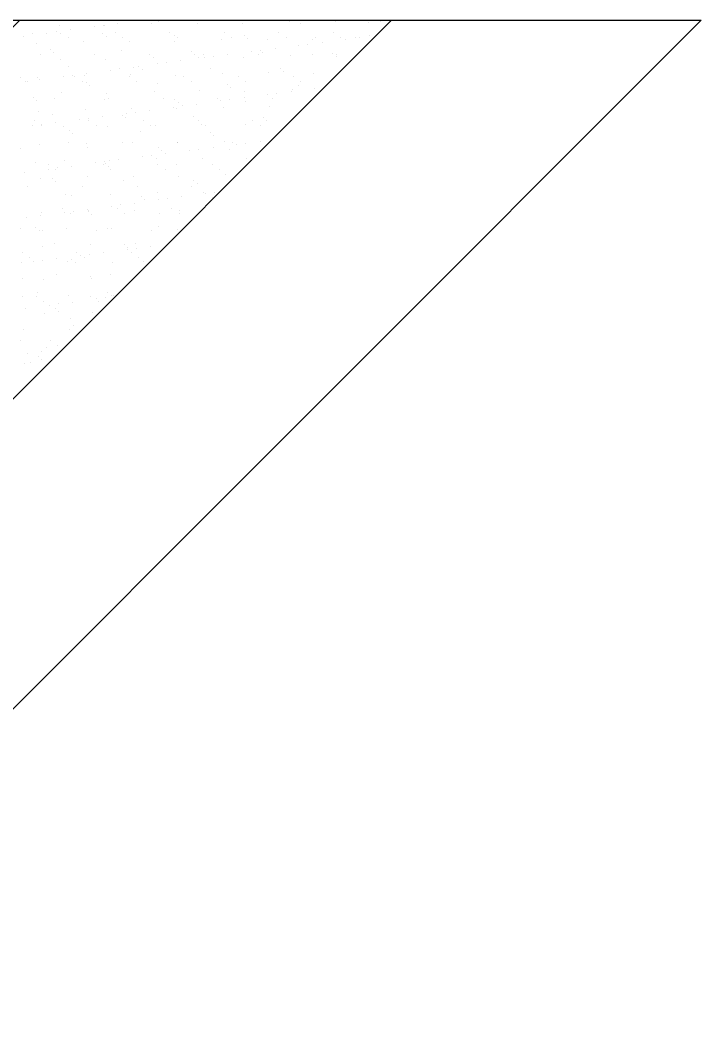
# Model space of a CAD drawing. Header units: millimetres. Extents: x 89805 to 1757503, y 48266 to 267832.
# Drawn here: x 954987 to 955376, y 129108 to 129676 of the extents above; entities that cross this region are included whole.
import ezdxf

# ---------------------------------------------------------------- set-up
doc = ezdxf.new("R2010")
doc.units = ezdxf.units.MM
doc.header["$LTSCALE"] = 1000
doc.layers.add('G-装饰造型轮廓线', color=3, linetype='Continuous')
doc.layers.add('WALL', color=111, linetype='Continuous')

msp = doc.modelspace()

# ---------------------------------------------------------------- linework, layer by layer
at = {"color": 8, "ltscale": 0.7}
for p, q in [((955056.19, 129676.06), (955056.19, 129676.06)), ((955066.29, 129675.66), (955066.29, 129675.66)), ((955105.05, 129676.46), (955105.05, 129676.46)), ((955141.07, 129675.44), (955141.07, 129675.44)), ((955145.06, 129676.12), (955145.06, 129676.12)), ((955167.25, 129675.77), (955167.25, 129675.77)), ((955185.67, 129675.23), (955185.67, 129675.23)), ((955192.83, 129675.65), (955192.83, 129675.65)), ((955007.56, 129669.66), (955007.56, 129669.66)), ((955009.72, 129673.4), (955009.72, 129673.4)), ((955015.68, 129670.73), (955015.68, 129670.73)), ((955029.27, 129672.52), (955029.27, 129672.52)), ((955034.47, 129673.2), (955034.47, 129673.2)), ((955035.3, 129673.28), (955035.3, 129673.28)), ((955042.6, 129674.27), (955042.6, 129674.27)), ((955062.31, 129674.25), (955062.31, 129674.25)), ((955088.48, 129674.58), (955088.48, 129674.58)), ((955114.06, 129674.46), (955114.06, 129674.46)), ((955146.9, 129674.43), (955146.9, 129674.43)), ((954988.77, 129667.19), (954988.77, 129667.19)), ((954994.37, 129668.91), (954994.37, 129668.91)), ((955002.35, 129668.97), (955002.35, 129668.97)), ((955010.22, 129668.99), (955010.22, 129668.99)), ((955014.43, 129666.31), (955014.43, 129666.31)), ((955023.24, 129664.02), (955023.24, 129664.02)), ((955034.38, 129668.57), (955034.38, 129668.57)), ((955036.22, 129666.88), (955036.22, 129666.88)), ((955041.36, 129669.05), (955041.36, 129669.05)), ((955045.58, 129666.36), (955045.58, 129666.36)), ((955049.42, 129664.36), (955049.42, 129664.36)), ((955072.5, 129669.11), (955072.5, 129669.11)), ((955074.99, 129667.69), (955074.99, 129667.69)), ((955075, 129664.24), (955075, 129664.24)), ((955076.72, 129666.42), (955076.72, 129666.42)), ((955102.01, 129665.21), (955102.01, 129665.21)), ((955103.64, 129669.16), (955103.64, 129669.16)), ((955107.86, 129666.48), (955107.86, 129666.48)), ((955115, 129667.34), (955115, 129667.34)), ((955116.84, 129665.65), (955116.84, 129665.65)), ((955128.18, 129665.54), (955128.18, 129665.54)), ((955134.78, 129669.22), (955134.78, 129669.22)), ((955139, 129666.53), (955139, 129666.53)), ((955153.76, 129665.42), (955153.76, 129665.42)), ((955155.6, 129666.46), (955155.6, 129666.46)), ((955159.49, 129663.77), (955159.49, 129663.77)), ((955165.92, 129669.28), (955165.92, 129669.28)), ((955170.14, 129666.59), (955170.14, 129666.59)), ((955173.08, 129665.56), (955173.08, 129665.56)), ((955178.28, 129666.24), (955178.28, 129666.24)), ((955180.77, 129666.39), (955180.77, 129666.39)), ((955186.41, 129667.31), (955186.41, 129667.31)), ((954996.23, 129663.05), (954996.23, 129663.05)), ((955004.32, 129659.79), (955004.32, 129659.79)), ((955006.16, 129658.1), (955006.16, 129658.1)), ((955044.92, 129658.91), (955044.92, 129658.91)), ((955084.94, 129658.57), (955084.94, 129658.57)), ((955119.24, 129658.47), (955119.24, 129658.47)), ((955124.45, 129659.16), (955124.45, 129659.16)), ((955132.58, 129660.23), (955132.58, 129660.23)), ((955146.16, 129662.01), (955146.16, 129662.01)), ((955151.36, 129662.7), (955151.36, 129662.7)), ((954998.47, 129656.58), (954998.47, 129656.58)), ((955010.35, 129654.13), (955010.35, 129654.13)), ((955029.61, 129656.63), (955029.61, 129656.63)), ((955035.93, 129654.01), (955035.93, 129654.01)), ((955060.76, 129656.69), (955060.76, 129656.69)), ((955062.94, 129654.98), (955062.94, 129654.98)), ((955078.74, 129653.14), (955078.74, 129653.14)), ((955086.78, 129656.88), (955086.78, 129656.88)), ((955089.11, 129655.32), (955089.11, 129655.32)), ((955091.9, 129656.75), (955091.9, 129656.75)), ((955092.32, 129654.93), (955092.32, 129654.93)), ((955097.53, 129655.61), (955097.53, 129655.61)), ((955105.66, 129656.68), (955105.66, 129656.68)), ((955114.69, 129655.19), (955114.69, 129655.19)), ((955123.04, 129656.8), (955123.04, 129656.8)), ((955125.54, 129657.68), (955125.54, 129657.68)), ((955141.7, 129656.17), (955141.7, 129656.17)), ((955154.18, 129656.86), (955154.18, 129656.86)), ((955165.56, 129657.34), (955165.56, 129657.34)), ((955167.4, 129655.65), (955167.4, 129655.65)), ((955167.88, 129656.5), (955167.88, 129656.5)), ((955014.86, 129650.13), (955014.86, 129650.13)), ((955038.49, 129647.84), (955038.49, 129647.84)), ((955043.69, 129648.53), (955043.69, 129648.53)), ((955051.82, 129649.6), (955051.82, 129649.6)), ((955054.88, 129649.79), (955054.88, 129649.79)), ((955056.72, 129648.1), (955056.72, 129648.1)), ((955065.41, 129651.38), (955065.41, 129651.38)), ((955070.61, 129652.07), (955070.61, 129652.07)), ((955095.48, 129648.9), (955095.48, 129648.9)), ((955135.5, 129648.56), (955135.5, 129648.56)), ((955137.34, 129646.87), (955137.34, 129646.87)), ((954987.15, 129643.89), (954987.15, 129643.89)), ((954989.86, 129641.44), (954989.86, 129641.44)), ((954991.37, 129641.21), (954991.37, 129641.21)), ((954996.86, 129643.78), (954996.86, 129643.78)), ((954997.99, 129642.51), (954997.99, 129642.51)), ((955011.57, 129644.3), (955011.57, 129644.3)), ((955016.78, 129644.98), (955016.78, 129644.98)), ((955018.29, 129643.95), (955018.29, 129643.95)), ((955022.51, 129641.26), (955022.51, 129641.26)), ((955023.87, 129644.76), (955023.87, 129644.76)), ((955024.82, 129641.01), (955024.82, 129641.01)), ((955024.9, 129646.05), (955024.9, 129646.05)), ((955049.43, 129644.01), (955049.43, 129644.01)), ((955050.05, 129645.09), (955050.05, 129645.09)), ((955053.65, 129641.32), (955053.65, 129641.32)), ((955075.63, 129644.97), (955075.63, 129644.97)), ((955080.58, 129644.06), (955080.58, 129644.06)), ((955084.79, 129641.38), (955084.79, 129641.38)), ((955102.64, 129645.94), (955102.64, 129645.94)), ((955111.72, 129644.12), (955111.72, 129644.12)), ((955115.93, 129641.43), (955115.93, 129641.43)), ((955128.81, 129646.27), (955128.81, 129646.27)), ((955142.86, 129644.18), (955142.86, 129644.18)), ((955147.08, 129641.49), (955147.08, 129641.49)), ((955154.39, 129646.15), (955154.39, 129646.15)), ((955026.66, 129639.32), (955026.66, 129639.32)), ((955063.57, 129635.71), (955063.57, 129635.71)), ((955065.42, 129640.13), (955065.42, 129640.13)), ((955089.74, 129636.05), (955089.74, 129636.05)), ((955105.44, 129639.78), (955105.44, 129639.78)), ((955107.28, 129638.1), (955107.28, 129638.1)), ((955115.32, 129635.93), (955115.32, 129635.93)), ((955141.8, 129635.55), (955141.8, 129635.55)), ((955142.33, 129636.9), (955142.33, 129636.9)), ((955146.04, 129638.9), (955146.04, 129638.9)), ((955155.38, 129637.34), (955155.38, 129637.34)), ((955160.58, 129638.02), (955160.58, 129638.02)), ((954994.76, 129632.24), (954994.76, 129632.24)), ((954996.6, 129630.55), (954996.6, 129630.55)), ((955006.55, 129631.54), (955006.55, 129631.54)), ((955010.98, 129634.86), (955010.98, 129634.86)), ((955035.36, 129631.35), (955035.36, 129631.35)), ((955036.56, 129634.74), (955036.56, 129634.74)), ((955037.69, 129631.59), (955037.69, 129631.59)), ((955068.83, 129631.65), (955068.83, 129631.65)), ((955075.37, 129631.01), (955075.37, 129631.01)), ((955099.97, 129631.71), (955099.97, 129631.71)), ((955101.54, 129630.25), (955101.54, 129630.25)), ((955106.75, 129630.93), (955106.75, 129630.93)), ((955114.88, 129632.01), (955114.88, 129632.01)), ((955115.98, 129630.12), (955115.98, 129630.12)), ((955128.46, 129633.79), (955128.46, 129633.79)), ((955131.12, 129631.76), (955131.12, 129631.76)), ((955133.67, 129634.48), (955133.67, 129634.48)), ((954997.49, 129624.52), (954997.49, 129624.52)), ((955024.5, 129625.49), (955024.5, 129625.49)), ((955050.68, 129625.82), (955050.68, 129625.82)), ((955052.91, 129623.85), (955052.91, 129623.85)), ((955061.04, 129624.92), (955061.04, 129624.92)), ((955074.63, 129626.71), (955074.63, 129626.71)), ((955076.26, 129625.7), (955076.26, 129625.7)), ((955077.22, 129629.32), (955077.22, 129629.32)), ((955079.83, 129627.39), (955079.83, 129627.39)), ((955087.96, 129628.46), (955087.96, 129628.46)), ((955103.27, 129626.67), (955103.27, 129626.67)), ((955129.44, 129627.01), (955129.44, 129627.01)), ((954995.23, 129618.85), (954995.23, 129618.85)), ((955005.3, 129622.57), (955005.3, 129622.57)), ((955020.79, 129619.62), (955020.79, 129619.62)), ((955026, 129620.3), (955026, 129620.3)), ((955026.37, 129618.91), (955026.37, 129618.91)), ((955034.12, 129621.37), (955034.12, 129621.37)), ((955045.31, 129622.23), (955045.31, 129622.23)), ((955047.16, 129620.54), (955047.16, 129620.54)), ((955047.71, 129623.16), (955047.71, 129623.16)), ((955057.51, 129618.97), (955057.51, 129618.97)), ((955085.92, 129621.35), (955085.92, 129621.35)), ((955088.65, 129619.02), (955088.65, 129619.02)), ((955119.79, 129619.08), (955119.79, 129619.08)), ((955125.93, 129621), (955125.93, 129621)), ((955127.77, 129619.31), (955127.77, 129619.31)), ((954993.87, 129616.07), (954993.87, 129616.07)), ((954999.08, 129616.76), (954999.08, 129616.76)), ((954999.44, 129616.17), (954999.44, 129616.17)), ((955007.21, 129617.83), (955007.21, 129617.83)), ((955011.61, 129615.6), (955011.61, 129615.6)), ((955015.25, 129613.45), (955015.25, 129613.45)), ((955030.59, 129616.22), (955030.59, 129616.22)), ((955037.19, 129615.47), (955037.19, 129615.47)), ((955055.86, 129612.57), (955055.86, 129612.57)), ((955061.73, 129616.28), (955061.73, 129616.28)), ((955064.2, 129616.45), (955064.2, 129616.45)), ((955090.37, 129616.78), (955090.37, 129616.78)), ((955092.87, 129616.34), (955092.87, 129616.34)), ((955115.95, 129616.66), (955115.95, 129616.66)), ((955124.01, 129616.39), (955124.01, 129616.39)), ((955017.09, 129611.77), (955017.09, 129611.77)), ((955095.87, 129612.23), (955095.87, 129612.23)), ((955097.71, 129610.54), (955097.71, 129610.54)), ((955103.9, 129607.4), (955103.9, 129607.4)), ((955124.1, 129607.33), (955124.1, 129607.33)), ((955130.07, 129607.74), (955130.07, 129607.74)), ((954987.03, 129602.99), (954987.03, 129602.99)), ((954998.12, 129605.25), (954998.12, 129605.25)), ((955014.63, 129606.5), (955014.63, 129606.5)), ((955025.13, 129606.22), (955025.13, 129606.22)), ((955025.79, 129603.79), (955025.79, 129603.79)), ((955045.77, 129606.55), (955045.77, 129606.55)), ((955051.31, 129606.55), (955051.31, 129606.55)), ((955065.81, 129603.45), (955065.81, 129603.45)), ((955067.65, 129601.76), (955067.65, 129601.76)), ((955076.89, 129606.43), (955076.89, 129606.43)), ((955076.91, 129606.61), (955076.91, 129606.61)), ((955083.85, 129602.03), (955083.85, 129602.03)), ((955089.05, 129602.71), (955089.05, 129602.71)), ((955097.18, 129603.78), (955097.18, 129603.78)), ((955106.41, 129602.57), (955106.41, 129602.57)), ((955108.05, 129606.67), (955108.05, 129606.67)), ((955110.76, 129605.57), (955110.76, 129605.57)), ((955115.97, 129606.26), (955115.97, 129606.26)), ((955012.24, 129596.33), (955012.24, 129596.33)), ((955035.22, 129595.63), (955035.22, 129595.63)), ((955037.82, 129596.21), (955037.82, 129596.21)), ((955043.34, 129596.7), (955043.34, 129596.7)), ((955056.93, 129598.48), (955056.93, 129598.48)), ((955062.13, 129599.17), (955062.13, 129599.17)), ((955064.83, 129597.18), (955064.83, 129597.18)), ((955070.26, 129600.24), (955070.26, 129600.24)), ((955091, 129597.51), (955091, 129597.51)), ((955116.58, 129597.39), (955116.58, 129597.39)), ((954995.73, 129595.02), (954995.73, 129595.02)), ((955003.09, 129591.4), (955003.09, 129591.4)), ((955003.3, 129593.81), (955003.3, 129593.81)), ((955007.52, 129591.13), (955007.52, 129591.13)), ((955008.3, 129592.08), (955008.3, 129592.08)), ((955016.43, 129593.15), (955016.43, 129593.15)), ((955030.01, 129594.94), (955030.01, 129594.94)), ((955034.45, 129593.87), (955034.45, 129593.87)), ((955035.75, 129594.67), (955035.75, 129594.67)), ((955037.59, 129592.98), (955037.59, 129592.98)), ((955038.66, 129591.18), (955038.66, 129591.18)), ((955065.59, 129593.93), (955065.59, 129593.93)), ((955069.8, 129591.24), (955069.8, 129591.24)), ((955076.35, 129593.79), (955076.35, 129593.79)), ((955096.73, 129593.98), (955096.73, 129593.98)), ((955100.95, 129591.3), (955100.95, 129591.3)), ((954989.51, 129589.61), (954989.51, 129589.61)), ((954998.75, 129585.98), (954998.75, 129585.98)), ((955005.69, 129585.9), (955005.69, 129585.9)), ((955007.53, 129584.21), (955007.53, 129584.21)), ((955025.76, 129586.95), (955025.76, 129586.95)), ((955046.29, 129585.01), (955046.29, 129585.01)), ((955051.94, 129587.29), (955051.94, 129587.29)), ((955077.52, 129587.16), (955077.52, 129587.16)), ((955086.31, 129584.67), (955086.31, 129584.67)), ((955104.53, 129588.14), (955104.53, 129588.14)), ((954991.56, 129581.4), (954991.56, 129581.4)), ((955022.7, 129581.45), (955022.7, 129581.45)), ((955053.84, 129581.51), (955053.84, 129581.51)), ((955084.98, 129581.57), (955084.98, 129581.57)), ((955088.15, 129582.98), (955088.15, 129582.98)), ((955012.87, 129577.06), (955012.87, 129577.06)), ((955016.23, 129576.23), (955016.23, 129576.23)), ((955038.45, 129576.94), (955038.45, 129576.94)), ((955056.24, 129575.89), (955056.24, 129575.89)), ((955058.09, 129574.2), (955058.09, 129574.2)), ((955065.46, 129577.91), (955065.46, 129577.91)), ((955066.15, 129573.81), (955066.15, 129573.81)), ((955071.35, 129574.49), (955071.35, 129574.49)), ((955079.48, 129575.56), (955079.48, 129575.56)), ((955091.63, 129578.24), (955091.63, 129578.24)), ((955093.07, 129577.35), (955093.07, 129577.35)), ((955096.85, 129575.01), (955096.85, 129575.01)), ((955098.27, 129578.04), (955098.27, 129578.04)), ((955011.38, 129568.77), (955011.38, 129568.77)), ((955017.52, 129567.4), (955017.52, 129567.4)), ((955025.65, 129568.47), (955025.65, 129568.47)), ((955026.18, 129567.11), (955026.18, 129567.11)), ((955026.39, 129567.68), (955026.39, 129567.68)), ((955039.23, 129570.26), (955039.23, 129570.26)), ((955042.52, 129568.83), (955042.52, 129568.83)), ((955044.43, 129570.95), (955044.43, 129570.95)), ((955052.56, 129572.02), (955052.56, 129572.02)), ((955052.57, 129568.02), (955052.57, 129568.02)), ((955073.66, 129568.88), (955073.66, 129568.88)), ((955078.15, 129567.89), (955078.15, 129567.89)), ((954990.6, 129563.86), (954990.6, 129563.86)), ((954998.73, 129564.93), (954998.73, 129564.93)), ((954999.38, 129566.71), (954999.38, 129566.71)), ((955012.31, 129566.72), (955012.31, 129566.72)), ((955015.6, 129566.09), (955015.6, 129566.09)), ((955028.03, 129565.43), (955028.03, 129565.43)), ((955046.74, 129566.14), (955046.74, 129566.14)), ((955066.79, 129566.23), (955066.79, 129566.23)), ((955077.88, 129566.2), (955077.88, 129566.2)), ((954987.32, 129557.46), (954987.32, 129557.46)), ((954996.12, 129558.34), (954996.12, 129558.34)), ((954997.96, 129556.65), (954997.96, 129556.65)), ((954999.64, 129556.36), (954999.64, 129556.36)), ((955013.5, 129557.79), (955013.5, 129557.79)), ((955030.78, 129556.41), (955030.78, 129556.41)), ((955036.73, 129557.45), (955036.73, 129557.45)), ((955039.08, 129557.67), (955039.08, 129557.67)), ((955061.92, 129556.47), (955061.92, 129556.47)), ((955066.09, 129558.64), (955066.09, 129558.64)), ((955076.74, 129557.11), (955076.74, 129557.11)), ((955000.01, 129547.44), (955000.01, 129547.44)), ((955006.66, 129548.68), (955006.66, 129548.68)), ((955027.02, 129548.42), (955027.02, 129548.42)), ((955046.68, 129548.33), (955046.68, 129548.33)), ((955048.45, 129545.59), (955048.45, 129545.59)), ((955048.52, 129546.64), (955048.52, 129546.64)), ((955053.2, 129548.75), (955053.2, 129548.75)), ((955053.65, 129546.27), (955053.65, 129546.27)), ((955061.78, 129547.34), (955061.78, 129547.34)), ((954988.32, 129543.67), (954988.32, 129543.67)), ((954992.53, 129540.99), (954992.53, 129540.99)), ((954999.82, 129539.18), (954999.82, 129539.18)), ((955007.95, 129540.25), (955007.95, 129540.25)), ((955014.13, 129538.52), (955014.13, 129538.52)), ((955016.62, 129539.56), (955016.62, 129539.56)), ((955019.46, 129543.73), (955019.46, 129543.73)), ((955021.53, 129542.04), (955021.53, 129542.04)), ((955023.67, 129541.04), (955023.67, 129541.04)), ((955026.74, 129542.73), (955026.74, 129542.73)), ((955034.87, 129543.8), (955034.87, 129543.8)), ((955050.6, 129543.79), (955050.6, 129543.79)), ((955054.82, 129541.1), (955054.82, 129541.1)), ((955057.22, 129538.67), (955057.22, 129538.67)), ((954987.95, 129538.19), (954987.95, 129538.19)), ((954994.61, 129538.5), (954994.61, 129538.5)), ((955018.46, 129537.87), (955018.46, 129537.87)), ((955039.71, 129538.4), (955039.71, 129538.4)), ((954988.4, 129529.09), (954988.4, 129529.09)), ((955000.64, 129528.17), (955000.64, 129528.17)), ((955007.71, 129531.32), (955007.71, 129531.32)), ((955027.16, 129529.9), (955027.16, 129529.9)), ((955027.65, 129529.15), (955027.65, 129529.15)), ((955038.85, 129531.37), (955038.85, 129531.37)), ((954988.58, 129518.92), (954988.58, 129518.92)), ((954996.39, 129518.63), (954996.39, 129518.63)), ((954997.1, 129521.12), (954997.1, 129521.12)), ((955000.61, 129515.95), (955000.61, 129515.95)), ((955014.76, 129519.25), (955014.76, 129519.25)), ((955027.53, 129518.69), (955027.53, 129518.69)), ((955030.75, 129517.36), (955030.75, 129517.36)), ((955031.75, 129516), (955031.75, 129516)), ((955035.96, 129518.05), (955035.96, 129518.05)), ((955037.11, 129520.77), (955037.11, 129520.77)), ((955038.96, 129519.09), (955038.96, 129519.09)), ((955040.34, 129519.13), (955040.34, 129519.13)), ((954990.25, 129512.03), (954990.25, 129512.03)), ((955003.83, 129513.82), (955003.83, 129513.82)), ((955007.05, 129512), (955007.05, 129512)), ((955008.9, 129510.31), (955008.9, 129510.31)), ((955009.04, 129514.51), (955009.04, 129514.51)), ((955017.17, 129515.58), (955017.17, 129515.58)), ((955001.27, 129508.91), (955001.27, 129508.91)), ((955015.79, 129506.28), (955015.79, 129506.28)), ((955028.28, 129509.88), (955028.28, 129509.88)), ((954989.21, 129499.65), (954989.21, 129499.65)), ((955015.39, 129499.99), (955015.39, 129499.99)), ((955017.6, 129502.34), (955017.6, 129502.34)), ((954987.53, 129493.56), (954987.53, 129493.56)), ((955004.47, 129493.59), (955004.47, 129493.59)), ((954999.47, 129487.35), (954999.47, 129487.35)), ((955001.9, 129489.64), (955001.9, 129489.64)), ((955008.68, 129490.91), (955008.68, 129490.91)), ((954991.34, 129486.28), (954991.34, 129486.28)), ((954997.49, 129484.44), (954997.49, 129484.44)), ((954999.33, 129482.75), (954999.33, 129482.75)), ((954989.84, 129480.38), (954989.84, 129480.38)), ((954992.72, 129481.18), (954992.72, 129481.18))]:
    msp.add_line(p, q, dxfattribs=at)
at = {"color": 3, "ltscale": 0.7}
msp.add_lwpolyline([(954986.89, 129676.28), (950842.57, 125532.01), (950948.63, 125425.94), (955199.02, 129676.28)], dxfattribs=at)
at = {"layer": 'G-装饰造型轮廓线', "color": 7, "ltscale": 0.7}
msp.add_lwpolyline([(955375.8, 129676.28), (951037.02, 125337.55), (950842.57, 125532.01)], dxfattribs=at)
at = {"layer": 'WALL', "color": 4, "ltscale": 0.7}
msp.add_line((953637.04, 129676.28), (955375.8, 129676.28), dxfattribs=at)

doc.saveas('drawing.dxf')
